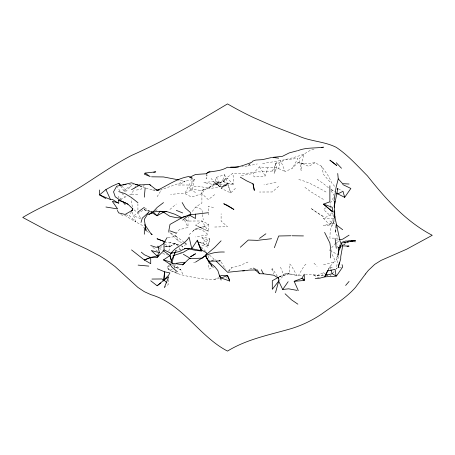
<?xml version="1.0" encoding="UTF-8"?>
<svg xmlns="http://www.w3.org/2000/svg" width="455" height="455" viewBox="0 0 455 455"><rect width="100%" height="100%" fill="white"/><g stroke="black" fill="none" stroke-linecap="round" stroke-linejoin="round"><path stroke-width="0.34" stroke-dasharray="2.27 1.71" d="M208.305 214.902L208.305 206.155L214.703 207.958M208.214 257.922L208.236 255.272M208.532 224.23L208.305 231.259L195.508 225.202L201.906 220.959L208.532 224.23L201.906 228.205L195.508 225.202M168.589 279.529L168.373 284.358L164.824 287.213M262.563 163.481C276.526 161.354 290.859 159.256 304.059 154.046L301.472 163.18L301.142 170.762L299.208 158.63L304.059 154.046L310.68 150.087L315.395 149.007M285.086 273.722L291.484 274.251L296.796 275.451L289.306 273.643L285.086 273.722L278.688 277.18L289.306 273.643L289.807 264.025L291.484 265.851L296.796 275.451L298.15 275.923L302.82 275.076M340.334 244.181L336.273 260.135L338.054 254.936L338.901 248.043L342.251 243.601M206.399 173.742L206.126 178.775L207.133 174.919M330.341 228.325L329.875 238.113L338.014 238.13L335.733 232.061L336.143 226.664M335.733 232.061L336.222 225.27M275.434 163.436L274.081 173.673L276.572 167.724L275.434 163.436L278.688 163.055L285.086 159.859L297.883 158.408L292.292 168.481M340.226 244.87L336.273 269.15M338.054 254.936L339.14 248.18L340.738 244.671M199.347 242.305L208.305 245.632L209.818 238.261L201.906 237.482L208.305 245.632L209.818 238.261M189.109 215.858L187.989 221.312L188.034 227.432L179.207 229.724L174.982 234.672L178.65 241.48L184.372 243.294M168.85 251.114L169.8 246.587L169.914 242.509L165.358 242.515M341.102 245.325L339.14 248.18L338.162 252.821L341.546 245.49M334.601 217.484L333.481 222.745L331.268 227.25L334.67 216.819M224.651 174.692L227.403 183.78C219.674 188.615 210.261 187.38 201.906 190.349L208.305 188.262L214.703 183.831L227.5 185.208L221.102 187.221L220.265 186.937L214.703 182.62L216.421 177.325L224.651 174.692L222.552 180.868L227.716 183.598L233.898 185.134L227.5 178.371L221.102 182.768L213.64 183.109L215.829 183.075L222.552 180.868L232.869 173.236L247.691 173.213L258.07 171.819L260.669 171.962L272.289 171.023L278.688 168.64L280.559 160.478L285.086 171.455L291.484 168.839L297.883 162.697L304.281 163.817L315.059 162.725L321.696 166.28L328.954 176.87L331.598 182.728L334.852 186.595M124.408 191.527L125.125 189.189L131.523 185.668L125.762 191.481L124.408 191.527L121.002 186.567M267.864 167.81L259.492 166.843L253.094 173.492L254.083 176.91L265.293 175.988L267.864 167.81L276.572 167.724M120.859 214.39L121.923 215.124L125.125 215.533L135.721 221.938L129.618 215.869L131.523 211.109L133.645 215.75L135.721 221.938L142.438 225.447L143.865 227.574M325.223 273.739L323.477 272.733L322.311 275.406C316.652 276.407 311.078 273.58 305.487 274.592M328.391 269.656L329.875 266.653L335.159 260.658L331.587 253.378M272.289 171.023L277.601 160.928M129.607 194.968L131.523 194.092L134.509 188.615M134.839 188.006L135.835 186.18M195.508 192.533L189.109 188.609L194.205 179.276L184.867 181.272L160.188 190.042M333.401 197.669L329.875 204.119L330.233 205.438M333.566 218.531L329.875 224.992L323.477 225.72L333.481 222.745L329.875 224.992L323.477 218.36L329.875 215.272L333.356 215.283L333.566 218.531L323.477 218.36M328.118 269.73L329.875 266.653L333.367 268.456M298.15 275.923L304.281 265.68L306.357 263.798M157.117 196.731L161.417 189.9M192.272 211.45L195.508 207.173L201.906 203.01L201.906 193.676L204.676 189.513L200.837 190.497L189.109 188.609M330.097 250.347L338.605 255.255L338.059 247.554L339.953 244.744M329.409 250.489L329.875 249.812M144.32 184.901L141.056 189.303L136.159 190.093M331.701 247.696L335.818 242.936M330.262 275.975L331.041 275.076M278.688 281.088L283.772 275.315L289.306 273.643M332.639 273.239L334.448 271.226M228.598 271.231L231.885 267.523L237.982 266.329L247.998 262.052M228.473 271.146L231.885 267.523M250.176 163.573L247.844 165.916L241.804 166.746M235.474 188.33L230.696 192.96L221.102 188.347L227.403 183.78L222.552 180.868L227.5 178.371M169.084 265.254L167.173 267.102L168.504 269.502C178.65 275.411 190.56 276.72 201.906 278.767L214.47 279.637L221.102 277.988M250.324 163.652L247.844 165.916L257.246 163.954M325.695 207.81L323.602 209.658L329.875 215.272L332.031 212.03L333.356 215.283M278.688 186.334L272.289 191.97L259.492 192.027M189.109 234.592L195.508 229.013L201.906 226.817L204.409 226.613L200.689 227.352L193.204 230.418L195.508 229.013L201.906 229.798L208.305 234.74L195.508 236.936M169.914 209.465L176.312 203.988M214.703 194.609L208.305 199.608L201.906 193.676L200.837 190.497M338.901 248.043L342.854 245.217M343.423 244.813L346.812 242.39M339.14 248.18L343.002 245.49M343.553 245.108L348.519 241.65M180.362 180.271L185.083 181.397L178.61 185.048L189.109 184.98L195.508 186.63L197.811 186.089L207.366 187.96L208.305 187.824L213.367 184.497L221.102 182.768L214.703 181.38L203.903 182.569L213.367 184.497M221.102 188.347L227.864 183.934L233.898 183.086L232.869 173.236M214.47 279.637L218.69 277.072M155.371 210.875L157.117 209.829L155.405 210.79M315.059 162.725L308.774 166.354L301.472 163.18M175.135 250.927L176.312 250.256L182.415 249.004M227.403 183.78L221.102 187.221L216.421 177.325M169.789 246.451L176.312 242.959L169.914 246.627L164.881 246.274L170.215 246.701L169.652 246.673M120.473 199.478L127.047 196.133M184.121 242.111L186.914 244.096L182.711 246.303L181.363 245.899M150.383 211.245L144.32 209.738L137.922 213.008L133.645 215.75L140.976 218.9L137.922 213.008L133.833 209.675M172.24 269.127L169.914 270.264L167.173 267.102L169.914 265.839M174.566 267.995L176.312 267.142M201.906 243.334L209.436 239.791M214.703 266.636L209.05 269.121L208.305 261.858M317.078 275.531L323.477 272.733M271.243 269.292L272.437 268.774L277.584 276.606M278.688 277.18L283.772 275.315L279.916 265.703M336.273 242.407L338.059 247.554L342.672 245.888M346.511 241.685L342.672 243.044L346.107 242.31M249.892 268.939L253.094 267.836L255.539 269.024M201.906 193.676L191.561 197.083L184.849 193.574L180.442 193.5L170.614 194.404M336.91 242.225L338.821 241.696M344.048 242.572L346.556 241.923M323.477 264.856L335.449 261.779M211.507 260.51L214.703 259.714L215.971 259.981M276.048 182.199L263.963 184.838M208.305 187.824L221.102 182.768L215.829 183.075L214.703 182.62L211.075 178.434M211.444 260.476L214.703 259.714L209.237 254.834M344.031 242.532L346.699 241.969M344.145 242.623L346.181 242.219M341.392 267.239L336.273 268.223L336.518 268.831M241.446 175.675L253.094 173.492M336.273 240.149L338.833 239.762M338.059 247.554L341.5 247.088M167.867 237.47L176.312 236.554L183.564 241.713M342.791 242.896L349.832 242.282M193.563 262.421L194.979 262.342M159.574 247.088L164.346 246.855M165.029 246.82L169.8 246.587L163.516 243.726M214.703 227.022L227.5 226.687L221.102 221.102L221.102 213.748M145.947 188.359L152.624 190.014L155.331 189.98M189.109 221.045L201.906 220.959L208.305 231.259L201.906 228.205M128.81 184.32L133.491 184.343M131.523 194.092L137.922 194.421M152.624 190.014L156.475 190.344M297.883 162.697L304.281 163.817M178.872 244.995L169.914 242.509L178.667 245.103M162.6 253.589L168.031 254.999M139.878 186.192L145.39 188.205M175.505 250.682L176.813 251.041M180.089 251.922L182.057 252.457M298.742 179.537C308.979 181.96 318.034 187.614 327.179 192.67M201.906 245.313L208.305 247.247M185.009 243.493L186.914 244.096M125.768 214.641L129.618 215.869M181.431 245.865L182.711 246.303L182.711 249.818M195.508 207.173L201.906 209.402L203.249 219.89M144.32 208.629L144.32 209.738L150.082 211.763M168.504 269.502L179.304 274.109M199.347 242.214L208.305 245.632M201.906 237.897L208.305 240.354M226.027 277.601L227.261 278.096M323.641 275.98L322.311 275.406L312.812 274.843L319.831 278.181M278.688 168.64L285.086 171.455M331.155 189.525L335.636 191.612M139.969 185.902L143.734 187.756M172.331 265.407L180.794 269.798L182.711 273.978M338.395 188.905L342.063 190.85M144.32 209.738L147.693 211.569M214.703 183.831L220.265 186.937L215.829 183.075M185.111 219.611L187.989 221.312L185.498 219.225M329.875 220.971L335.693 224.474M173.395 264.469L174.561 266.01L180.794 269.798L174.248 263.803M323.477 199.444L310.68 191.663L304.281 186.851M146.573 231.117L148.813 232.511M176.312 236.554L169.914 232.539L178.65 241.48M331.001 189.644L334.385 191.794M317.078 179.27L323.477 183.649L329.34 188.489M144.9 207.924L150.139 211.581M159.301 248.026L162.577 250.642M152.84 247.332L157.612 251.365M253.094 267.836L254.572 269.201M121.678 185.998L125.125 189.189L125.762 191.481M314.001 263.217L317.078 266.249M201.32 247.054L205.774 251.484M120.097 191.128L117.362 187.335M121.929 193.267L125.125 197.009M329.875 181.858L323.477 174.356L321.696 166.28M121.286 199.688L118.727 196.418L118.727 197.823M176.312 244.125L178.445 246.963M178.872 247.531L180.578 249.795M330.995 190.673L333.993 195.326M259.492 166.843L265.293 175.988M221.102 261.995L225.617 269.184M184.485 220.169L188.034 227.432M329.875 266.653L330.939 269.872M330.415 206.098L331.314 209.397M272.437 268.774L273.512 273.927M132.422 206.928L131.523 202.469L131.523 198.772M174.561 266.01L174.97 268.723M175.385 271.442L175.59 272.801M335.841 231.498L335.187 223.735M334.886 220.345L335.005 221.699M137.922 203.715L137.922 210.352M194.205 179.276L192.63 189.081L184.849 193.574L189.599 184.008L194.205 179.276M323.477 216.643L317.385 213.099L310.68 208.18L323.477 216.643M227.864 183.934L227.716 183.598L230.696 192.96L227.864 183.934"/><path stroke-width="0.68" d="M158.249 256.62L157.117 257.337L150.719 257.297L150.719 263.695L144.32 259.97L131.523 249.909M329.875 185.811L329.875 201.804L323.477 204.119L332.52 211.751L332.269 207.27L323.477 204.119L332.52 211.751M334.448 207.281L334.561 203.18L334.8 217.82M157.117 257.337L163.516 250.898L164.039 249.914L164.05 242.521L167.161 237.544M334.522 207.361L334.829 201.36L334.635 202.725M150.719 280.752L157.117 285.78L163.988 280.041L164.551 271.789L157.271 268.78M330.455 257.939L330.944 250.836L329.875 242.976L324.608 232.403M144.32 197.174L145.151 187.898M334.015 200.888L336.097 187.312L338.247 178.889L337.729 173.48M334.158 206.143L334.345 204.778M334.465 215.607L334.044 210.87L334.687 216.057L340.095 241.343L342.672 245.888L340.755 256.501L340.744 258.719L338.179 267.586L339.396 262.37M132.809 208.839L131.523 211.109L132.541 210.17L132.809 208.839L127.98 204.238L125.125 202.708L118.727 200.405M334.601 217.484L334.88 216.165M334.152 206.883L337.855 188.33L337.331 189.525M171.95 262.478L174.106 255.187M275.508 292.713L278.688 281.088L278.688 278.284L277.954 277.163M294.163 281.315L304.281 280.468L304.281 274.172L301.881 278.386L294.163 281.315L298.298 290.614M141.01 222.45L142.296 218.138L148.819 212.178L144.32 219.356L146.049 230.753L145.395 227.381M163.692 280.479L164.551 271.789L169.914 272.943L168.577 275.303L163.988 280.041L166.911 282.919M274.359 247.719L278.688 235.991L290.944 235.753M164.312 287.623L168.708 276.771L163.988 280.041M164.05 242.521L163.516 243.726L158.209 247.156L155.894 247.23L150.719 245.541M177.382 271.766L172.149 267.398L169.914 264.156L163.516 259.896L169.914 255.579C173.611 246.769 184.502 245.342 189.109 237.14L191.765 248.686L201.201 250.625L197.351 240.2L191.765 248.686L185.799 248.311L184.446 248.584M175.693 251.53L171.37 260.459L169.914 255.579L163.516 250.898M328.095 270.253L324.825 276.856L319.831 278.181L315.196 278.682M174.453 253.264L175.198 252.059M158.209 247.156L159.392 252.599L157.117 255.915L151.708 257.257M337.837 193.904L344.685 197.339L350.873 188.461L342.672 184.52M278.107 277.505L272.289 280.724L272.289 289.323L278.688 281.088L282.703 289.477L288.146 281.702M145.088 173.082L144.32 174.146L150.241 176.614L145.088 173.082L155.746 171.848L153.727 172.257M345.635 285.45L349.07 281.435M221.102 240.809L214.703 247.389L202.088 258.235M189.689 177.308L195.508 174.481L206.399 173.742L207.804 172.354C214.493 170.961 221.42 171.006 227.5 167.207C235.98 168.72 244.017 165.068 251.814 162.298L252.514 161.224L255.676 160.069L262.552 159.631L271.652 157.498M176.312 263.775L182.711 264.833L185.009 262.626L180.203 262.745L169.914 264.156M182.711 264.833L189.109 258.707L201.906 258.127C208.111 253.207 216.603 251.706 224.355 252.036M340.801 243.738L342.672 241.958L345.868 240.985L355.469 241.793M189.974 215.067L190.838 214.277L190.429 212.513L185.327 208.071L182.136 202.526M240.297 247.264L248.276 240.047L257.376 240.354L271.561 238.716M121.189 185.543L118.727 183.263L112.328 186.061L105.93 189.564L99.531 194.882L105.93 198.625M206.399 173.742L208.305 172.155L209.988 171.666M182.711 220.152L189.109 214.953L208.305 212.701M163.516 202.577L157.117 207.463L153.079 211.911L151.06 211.41M157.117 285.78L160.848 282.987M137.922 212.036L144.32 207.372M259.492 238.42L265.891 233.785M349.07 235.155L342.672 239.188L339.476 239.671M195.508 262.137L201.906 258.127M195.377 253.833L190.486 256.813L195.508 253.771M219.293 276.708L221.102 275.611L227.5 275.582L229.11 278.841L229.65 281.014L221.102 277.988L219.816 276.822L217.865 270.554L214.703 266.636L208.845 261.75M150.719 213.651L152.465 212.61M132.541 210.17L125.125 214.436L118.727 212.929L117.333 210.386M164.039 249.914L171.012 253.281L172.189 252.605M131.523 189.684L140.021 184.935L149.433 184.468L150.719 185.31M151.976 212.707L148.603 214.498L150.19 213.861M195.508 214.089L195.508 218.519L189.109 214.953L183.001 217.137L169.999 224.412L168.76 231.077L168.953 232.3M336.637 193.227L337.764 193.944L342.99 191.299L344.685 197.339M172.963 255.67L182.711 252.633L189.109 248.891L185.799 248.311L178.826 251.666L171.012 253.281M149.433 184.468L157.117 190.4C167.628 185.441 176.972 178.479 188.819 176.5L192.346 178.206L191.054 177.962M150.719 257.297L144.32 259.97L151.032 257.422M221.102 277.988L227.5 275.582L229.65 281.014M347.154 241.457L349.07 240.78L355.469 240.405L352.028 240.843M297.468 150.719L289.266 152.891L282.424 156.327L273.245 157.316M324.961 275.633L332.213 273.728L336.404 276.151L342.672 266.994L342.069 264.645M127.98 204.238L121.064 200.843L115.257 196.81L113.54 191.811L116.679 186.237L131.523 182.802L137.922 185.282L140.021 184.935M209.59 260.988L208.31 261.306L220.408 260.903L219.139 260.635M216.142 261.125L227.654 272.295L244.699 270.515M298.093 150.599C306.357 147.249 314.945 148.461 323.477 147.158L321.458 147.619M181.664 217.575L174.731 214.191L166.593 211.501L163.516 212.201L157.117 215.761L150.719 211.984M122.878 185.02L126.137 184.309M350.225 241.429L352.284 240.991L350.248 241.4M183.001 217.137L185.714 216.569M242.703 270.992L249.135 270.094L257.371 269.912L259.492 273.739L263.428 273.808L273.779 275.218L278.688 278.284M347.006 246.343L349.07 246.064L342.672 245.888M158.812 255.693L157.117 255.915L151.287 250.546L159.392 252.599M157.117 190.4L158.346 190.258M99.531 189.985L99.531 194.882L110.508 199.552L112.328 199.341L118.727 203.465L118.727 199.938M282.703 289.477L288.612 288.817L297.087 290.392M238.46 167.008L230.696 167.104M156.008 189.968L159.387 189.923M151.959 279.057L162.117 278.961L163.516 280.991M135.493 184.349L136.83 184.355L138.712 185.282M151.538 176.807L163.516 176.955L179.008 179.952M292.064 235.775L303.445 235.923M166.593 211.501L160.063 211.285L153.079 211.911L157.117 215.761L160.063 211.285L163.516 212.201L169.914 216.335L176.312 217.661L182.068 217.956M349.07 184.019L342.587 183.672L338.247 178.889M138.127 265.111L148.791 266.107M201.906 251.092L195.508 250.347L185.799 248.311M272.289 157.356L278.688 158.158M105.93 207.002L117.646 208.959L112.328 201.4L117.862 202.697M163.516 259.896L171.842 262.416L173.008 263.951M118.727 191.578L125.125 193.699L131.523 197.612L137.922 202.702M169.914 230.839L176.312 233.165M176.312 210.358L182.711 212.963M150.514 257.49L144.32 254.737L141.283 252.161M190.696 258.65L183.354 254.282M304.531 279.626L301.881 278.386L304.281 280.468M325.803 274.075L327.549 275.082M240.297 177.12L246.695 180.88L253.094 183.865L254.317 190.406L252.952 183.809M151.054 233.904L152.175 234.604L150.719 233.415L144.878 224.679L145.139 226.027M297.883 304.179L291.484 299.811L285.086 293.782M336.382 165.193L329.875 160.149L336.825 165.575M336.273 224.821L342.672 229.724M255.062 269.65L259.492 273.739M336.273 162.759L341.5 168.27M122.992 201.872L125.125 204.602M209.454 262.859L210.216 263.894M210.978 264.929L212.121 266.482L205.415 255.579L206.837 253.065L201.975 250.176L198.852 244.597L197.351 240.2M337.018 192.926L337.764 193.944M118.727 183.263L120.621 186.015M261.301 269.73L263.428 273.808M208.02 260.732L205.415 255.579L206.957 258.719M105.93 189.564L110.508 199.552M198.852 244.597L201.201 250.625M330.939 269.872L332.213 273.728M219.537 275.173L221.102 280.041M169.914 255.579L171.842 262.416M335.108 238.465L336.273 248.271M157.874 246.087L157.982 247.025M144.32 227.762L144.32 234.217M327.412 270.964L324.825 276.856L336.12 276.168L335.113 269.36L327.412 270.964M365.484 273.99L355.469 287.406C345.851 298.309 333.128 305.697 321.475 314.172C312.232 320.377 302.131 325.262 291.484 328.544C269.775 334.88 247.048 339.049 227.5 351.089C198.977 336.256 182.654 303.849 150.935 294.669L144.32 291.672L137.922 287.412L115.087 266.584L105.93 259.748L99.531 255.761L86.734 249.073L48.344 231.168L22.75 217.45C41.348 206.189 61.88 198.579 80.336 187.085C97.325 176.426 113.67 164.682 131.523 155.456C164.79 140.726 196.327 122.6 227.5 103.911L233.898 107.522A407.043 235.007 60 0 0 253.094 117.379L272.289 125.807L298.008 135.772C310.236 141.482 324.25 141.278 336.273 147.346C348.018 155.218 357.482 165.893 367.407 175.84C385.738 198.92 405.678 221.46 432.25 235.298L406.656 249.209L381.062 260.397L374.664 264.412L368.266 270.486L365.484 273.99M165.182 241.867L157.117 238.801L165.182 241.867M227.5 205.347L223.746 203.721L233.898 209.448L227.5 205.347"/></g></svg>
